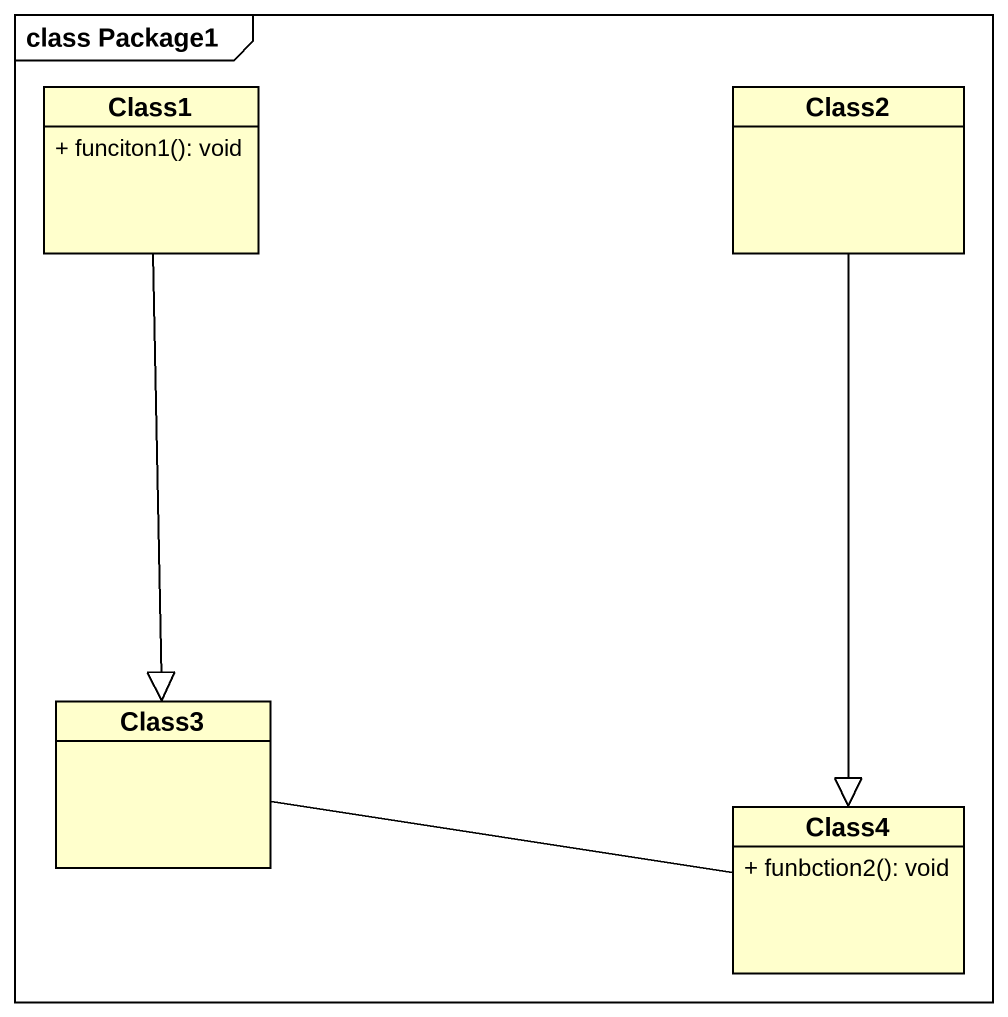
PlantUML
@startuml
mainframe class Package1
hide circle
hide empty members
skinparam classAttributeIconSize 0
class Class1 {
  + funciton1(): void
}
class Class2
class Class3
class Class4 {
  + funbction2(): void
}
Class1 --|> Class3
Class2 --|> Class4
Class3 -right- Class4
@enduml
